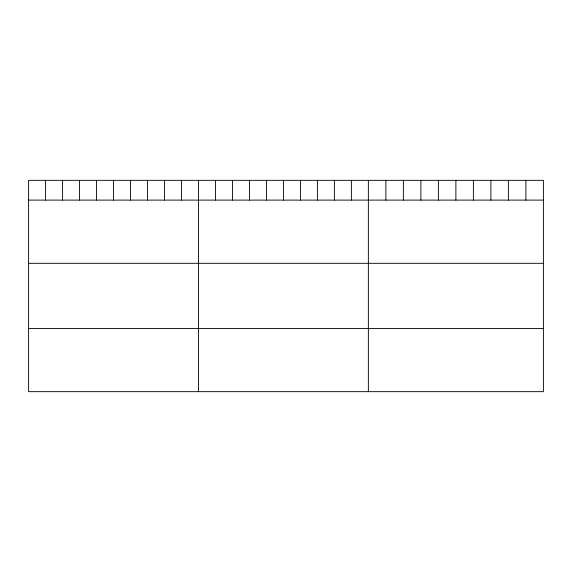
<?xml version="1.0" encoding="UTF-8"?>
<svg xmlns="http://www.w3.org/2000/svg" width="572" height="572" viewBox="0 0 572 572"><rect width="100%" height="100%" fill="white"/><g stroke="black" fill="none" stroke-linecap="round" stroke-linejoin="round"><path stroke-width="0.86" d="M543.4 200.1L543.4 391.663L28.6 391.663L28.6 180.337L543.4 180.337L543.4 200.1L28.6 200.1M28.6 263.313L543.4 263.313M28.6 328.45L543.4 328.45M525.897 180.337L525.897 200.1M508.394 180.337L508.394 200.1M490.89 180.337L490.89 200.1M473.387 180.337L473.387 200.1M455.884 180.337L455.884 200.1M438.381 180.337L438.381 200.1M420.878 180.337L420.878 200.1M403.374 180.337L403.374 200.1M385.871 180.337L385.871 200.1M368.368 180.337L368.368 391.663M351.38 180.337L351.38 200.1M334.391 180.337L334.391 200.1M317.403 180.337L317.403 200.1M300.414 180.337L300.414 200.1M283.426 180.337L283.426 200.1M266.438 180.337L266.438 200.1M249.449 180.337L249.449 200.1M232.461 180.337L232.461 200.1M215.472 180.337L215.472 200.1M198.484 180.337L198.484 391.663M181.496 180.337L181.496 200.1M164.507 180.337L164.507 200.1M147.519 180.337L147.519 200.1M130.53 180.337L130.53 200.1M113.542 180.337L113.542 200.1M96.554 180.337L96.554 200.1M79.565 180.337L79.565 200.1M62.577 180.337L62.577 200.1M45.588 180.337L45.588 200.1"/></g></svg>
